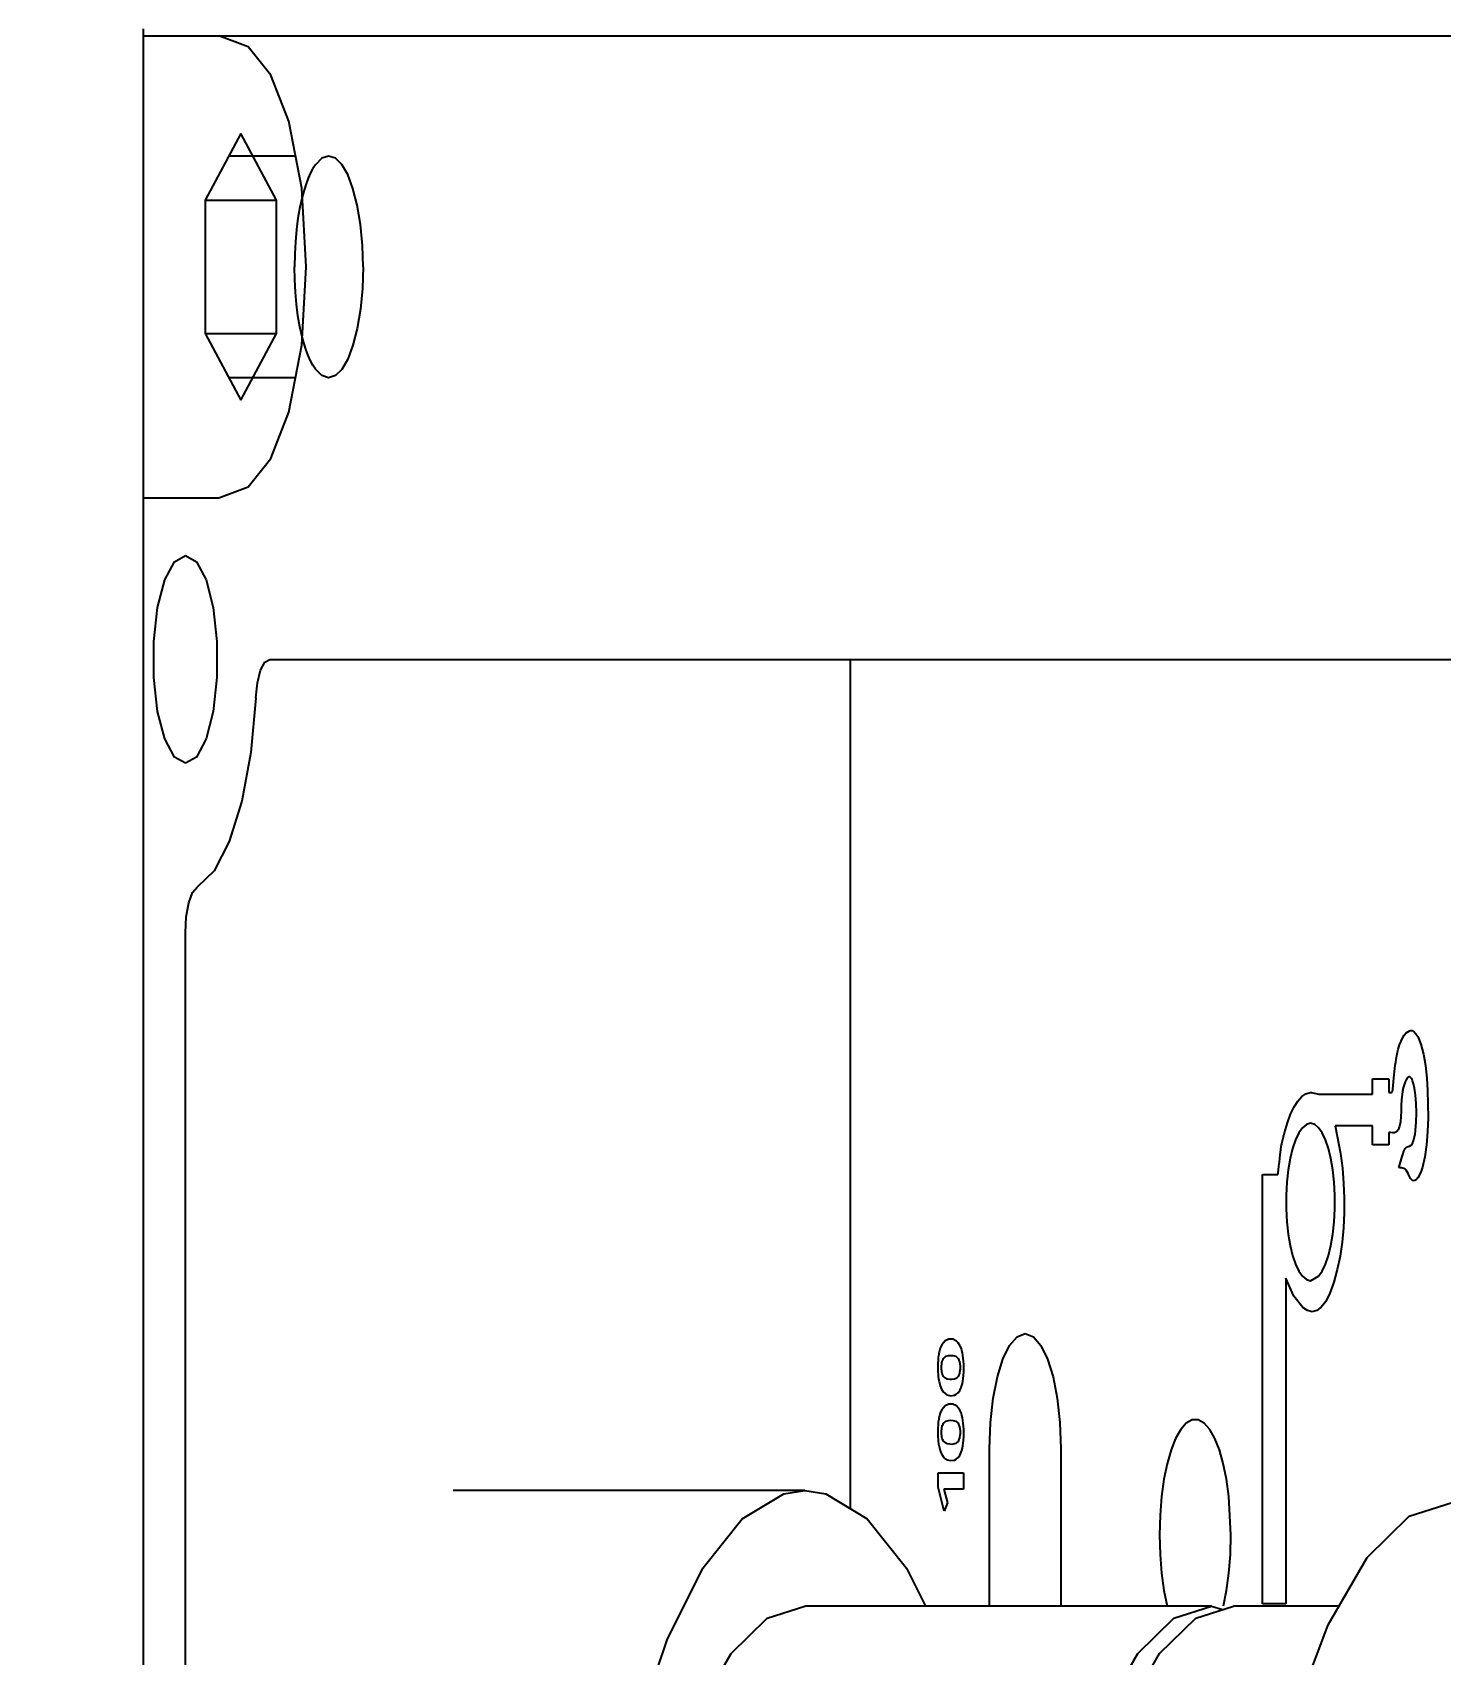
# Model space of a CAD drawing. Header units: millimetres. Extents: x 1084702 to 1166801, y 36632 to 124519.
# Drawn here: x 1098037.66 to 1098068.14, y 59166.46 to 59201.58 of the extents above; entities that cross this region are included whole.
import ezdxf

# ---------------------------------------------------------------- set-up
doc = ezdxf.new("R2010")
doc.units = ezdxf.units.MM
doc.header["$LTSCALE"] = 250
doc.linetypes.add('CENTER', pattern=[3, 2.5, -0.25, 0, -0.25])
doc.layers.get('0').update_dxf_attribs({"color": 255})
doc.styles.add('ROMANS', font='ROMANS.shx', dxfattribs={"height": 100})

# ---------------------------------------------------------------- blocks, each defined once
blk = doc.blocks.new('PK65002M m platform_top')
at = {"linetype": 'Continuous'}
for p, q in [((-9889.581, 2265.337), (-9889.581, 2170.024)), ((-9890.491, 2245.762), (-9890.491, 2189.595)), ((-9912.363, 2204.438), (-9913.177, 2204.178)), ((-9912.701, 2204.178), (-9912.939, 2204.254)), ((-9915.462, 2204.178), (-9913.177, 2204.178)), ((-9914.312, 2204.133), (-9913.809, 2204.133)), ((-9914.311, 2197.078), (-9914.312, 2204.133)), ((-9913.809, 2204.133), (-9913.808, 2194.831)), ((-9913.028, 2203.838), (-9913.079, 2203.464)), ((-9912.959, 2204.176), (-9913.028, 2203.838)), ((-9912.701, 2204.178), (-9903.898, 2204.178)), ((-9911.673, 2203.839), (-9911.742, 2204.177)), ((-9911.621, 2203.465), (-9911.673, 2203.839)), ((-9909.442, 2200.776), (-9909.442, 2204.178)), ((-9907.899, 2204.178), (-9907.899, 2200.776)), ((-9913.079, 2203.464), (-9913.111, 2203.061)), ((-9911.589, 2203.062), (-9911.621, 2203.465)), ((-9913.111, 2203.061), (-9913.123, 2202.635)), ((-9911.577, 2202.636), (-9911.589, 2203.062)), ((-9913.123, 2202.635), (-9913.079, 2201.805)), ((-9911.589, 2202.21), (-9911.577, 2202.636)), ((-9911.621, 2201.807), (-9911.589, 2202.21)), ((-9906.986, 2201.944), (-9906.915, 2202.12)), ((-9906.915, 2202.12), (-9906.787, 2201.605)), ((-9913.079, 2201.805), (-9913.027, 2201.432)), ((-9911.672, 2201.433), (-9911.621, 2201.807)), ((-9906.911, 2201.646), (-9906.986, 2201.944)), ((-9904.881, 2183.678), (-9904.881, 2202.065)), ((-9913.027, 2201.432), (-9912.958, 2201.094)), ((-9911.741, 2201.095), (-9911.672, 2201.433)), ((-9907.332, 2201.646), (-9906.911, 2201.646)), ((-9907.332, 2201.292), (-9907.332, 2201.646)), ((-9906.787, 2201.605), (-9906.787, 2201.292)), ((-9903.898, 2201.678), (-9896.29, 2201.678)), ((-9912.958, 2201.094), (-9912.874, 2200.797)), ((-9911.826, 2200.798), (-9911.741, 2201.095)), ((-9906.787, 2201.292), (-9907.332, 2201.292)), ((-9907.061, 2201.029), (-9907.138, 2201.017)), ((-9906.975, 2201.009), (-9907.061, 2201.029)), ((-9912.874, 2200.797), (-9912.775, 2200.548)), ((-9911.924, 2200.549), (-9911.826, 2200.798)), ((-9909.421, 2200.203), (-9909.442, 2200.776)), ((-9907.899, 2200.776), (-9907.919, 2200.203)), ((-9907.321, 2200.71), (-9907.329, 2200.651)), ((-9907.31, 2200.762), (-9907.321, 2200.71)), ((-9907.298, 2200.809), (-9907.31, 2200.762)), ((-9907.284, 2200.849), (-9907.298, 2200.809)), ((-9907.252, 2200.916), (-9907.284, 2200.849)), ((-9907.216, 2200.964), (-9907.252, 2200.916)), ((-9907.178, 2200.997), (-9907.216, 2200.964)), ((-9907.138, 2201.017), (-9907.178, 2200.997)), ((-9907.138, 2200.668), (-9907.084, 2200.676)), ((-9907.084, 2200.676), (-9907.036, 2200.675)), ((-9907.036, 2200.675), (-9906.982, 2200.668)), ((-9906.933, 2200.982), (-9906.975, 2201.009)), ((-9906.895, 2200.941), (-9906.933, 2200.982)), ((-9906.86, 2200.885), (-9906.895, 2200.941)), ((-9906.844, 2200.85), (-9906.86, 2200.885)), ((-9906.83, 2200.811), (-9906.844, 2200.85)), ((-9906.805, 2200.72), (-9906.83, 2200.811)), ((-9906.796, 2200.666), (-9906.805, 2200.72)), ((-9912.775, 2200.548), (-9912.665, 2200.352)), ((-9912.665, 2200.352), (-9912.545, 2200.215)), ((-9912.155, 2200.216), (-9912.035, 2200.352)), ((-9912.035, 2200.352), (-9911.924, 2200.549)), ((-9907.336, 2200.586), (-9907.34, 2200.514)), ((-9907.34, 2200.514), (-9907.34, 2200.355)), ((-9907.34, 2200.355), (-9907.336, 2200.282)), ((-9907.329, 2200.651), (-9907.336, 2200.586)), ((-9907.26, 2200.416), (-9907.259, 2200.455)), ((-9907.259, 2200.376), (-9907.26, 2200.416)), ((-9907.259, 2200.455), (-9907.258, 2200.473)), ((-9907.256, 2200.341), (-9907.259, 2200.376)), ((-9907.258, 2200.473), (-9907.256, 2200.49)), ((-9907.256, 2200.49), (-9907.251, 2200.521)), ((-9907.254, 2200.325), (-9907.256, 2200.341)), ((-9907.251, 2200.31), (-9907.254, 2200.325)), ((-9907.251, 2200.521), (-9907.244, 2200.549)), ((-9907.244, 2200.549), (-9907.236, 2200.573)), ((-9907.236, 2200.573), (-9907.227, 2200.594)), ((-9907.227, 2200.594), (-9907.216, 2200.611)), ((-9907.216, 2200.611), (-9907.192, 2200.639)), ((-9907.192, 2200.639), (-9907.166, 2200.657)), ((-9907.166, 2200.657), (-9907.138, 2200.668)), ((-9906.982, 2200.668), (-9906.927, 2200.638)), ((-9906.927, 2200.638), (-9906.903, 2200.61)), ((-9906.903, 2200.61), (-9906.883, 2200.572)), ((-9906.883, 2200.572), (-9906.878, 2200.56)), ((-9906.878, 2200.56), (-9906.875, 2200.548)), ((-9906.875, 2200.548), (-9906.868, 2200.52)), ((-9906.868, 2200.52), (-9906.863, 2200.489)), ((-9906.863, 2200.342), (-9906.868, 2200.311)), ((-9906.863, 2200.489), (-9906.86, 2200.455)), ((-9906.86, 2200.377), (-9906.863, 2200.342)), ((-9906.86, 2200.455), (-9906.859, 2200.436)), ((-9906.859, 2200.416), (-9906.86, 2200.377)), ((-9906.859, 2200.436), (-9906.859, 2200.416)), ((-9906.788, 2200.608), (-9906.796, 2200.666)), ((-9906.779, 2200.474), (-9906.788, 2200.608)), ((-9906.783, 2200.255), (-9906.779, 2200.324)), ((-9906.778, 2200.399), (-9906.779, 2200.474)), ((-9906.779, 2200.324), (-9906.778, 2200.399)), ((-9912.545, 2200.215), (-9912.416, 2200.144)), ((-9912.416, 2200.144), (-9912.283, 2200.144)), ((-9912.283, 2200.144), (-9912.155, 2200.216)), ((-9909.363, 2199.678), (-9909.421, 2200.203)), ((-9907.919, 2200.203), (-9907.977, 2199.678)), ((-9907.336, 2200.282), (-9907.33, 2200.215)), ((-9907.33, 2200.215), (-9907.312, 2200.101)), ((-9907.312, 2200.101), (-9907.301, 2200.052)), ((-9907.301, 2200.052), (-9907.288, 2200.008)), ((-9907.288, 2200.008), (-9907.257, 2199.936)), ((-9907.244, 2200.283), (-9907.251, 2200.31)), ((-9907.236, 2200.259), (-9907.244, 2200.283)), ((-9907.227, 2200.238), (-9907.236, 2200.259)), ((-9907.216, 2200.22), (-9907.227, 2200.238)), ((-9907.166, 2200.174), (-9907.216, 2200.22)), ((-9907.111, 2200.158), (-9907.166, 2200.174)), ((-9907.061, 2200.156), (-9907.111, 2200.158)), ((-9907.01, 2200.158), (-9907.061, 2200.156)), ((-9906.954, 2200.175), (-9907.01, 2200.158)), ((-9906.927, 2200.193), (-9906.954, 2200.175)), ((-9906.903, 2200.221), (-9906.927, 2200.193)), ((-9906.892, 2200.239), (-9906.903, 2200.221)), ((-9906.883, 2200.26), (-9906.892, 2200.239)), ((-9906.875, 2200.284), (-9906.883, 2200.26)), ((-9906.871, 2200.297), (-9906.875, 2200.284)), ((-9906.868, 2200.311), (-9906.871, 2200.297)), ((-9906.863, 2199.929), (-9906.832, 2199.997)), ((-9906.832, 2199.997), (-9906.807, 2200.084)), ((-9906.807, 2200.084), (-9906.802, 2200.109)), ((-9906.802, 2200.109), (-9906.797, 2200.136)), ((-9906.797, 2200.136), (-9906.789, 2200.193)), ((-9906.789, 2200.193), (-9906.783, 2200.255)), ((-9909.272, 2199.214), (-9909.363, 2199.678)), ((-9907.977, 2199.678), (-9908.068, 2199.214)), ((-9907.257, 2199.936), (-9907.222, 2199.882)), ((-9907.222, 2199.882), (-9907.183, 2199.844)), ((-9907.183, 2199.844), (-9907.102, 2199.806)), ((-9907.061, 2199.625), (-9907.138, 2199.612)), ((-9907.102, 2199.806), (-9907.02, 2199.806)), ((-9906.975, 2199.605), (-9907.061, 2199.625)), ((-9907.02, 2199.806), (-9906.938, 2199.842)), ((-9906.938, 2199.842), (-9906.863, 2199.929)), ((-9907.321, 2199.305), (-9907.329, 2199.247)), ((-9907.31, 2199.358), (-9907.321, 2199.305)), ((-9907.298, 2199.404), (-9907.31, 2199.358)), ((-9907.284, 2199.445), (-9907.298, 2199.404)), ((-9907.252, 2199.511), (-9907.284, 2199.445)), ((-9907.216, 2199.559), (-9907.252, 2199.511)), ((-9907.178, 2199.592), (-9907.216, 2199.559)), ((-9907.138, 2199.612), (-9907.178, 2199.592)), ((-9907.138, 2199.264), (-9907.084, 2199.271)), ((-9907.084, 2199.271), (-9907.036, 2199.271)), ((-9907.036, 2199.271), (-9906.982, 2199.263)), ((-9906.934, 2199.577), (-9906.975, 2199.605)), ((-9906.895, 2199.536), (-9906.934, 2199.577)), ((-9906.86, 2199.48), (-9906.895, 2199.536)), ((-9906.844, 2199.446), (-9906.86, 2199.48)), ((-9906.83, 2199.407), (-9906.844, 2199.446)), ((-9906.805, 2199.315), (-9906.83, 2199.407)), ((-9906.796, 2199.262), (-9906.805, 2199.315)), ((-9909.153, 2198.828), (-9909.272, 2199.214)), ((-9908.068, 2199.214), (-9908.188, 2198.828)), ((-9907.336, 2199.182), (-9907.34, 2199.109)), ((-9907.34, 2199.109), (-9907.34, 2198.95)), ((-9907.34, 2198.95), (-9907.336, 2198.877)), ((-9907.329, 2199.247), (-9907.336, 2199.182)), ((-9907.26, 2199.011), (-9907.259, 2199.05)), ((-9907.259, 2198.972), (-9907.26, 2199.011)), ((-9907.259, 2199.05), (-9907.258, 2199.068)), ((-9907.256, 2198.937), (-9907.259, 2198.972)), ((-9907.258, 2199.068), (-9907.256, 2199.086)), ((-9907.256, 2199.086), (-9907.251, 2199.117)), ((-9907.254, 2198.921), (-9907.256, 2198.937)), ((-9907.251, 2198.906), (-9907.254, 2198.921)), ((-9907.251, 2199.117), (-9907.244, 2199.144)), ((-9907.244, 2199.144), (-9907.236, 2199.168)), ((-9907.236, 2199.168), (-9907.227, 2199.189)), ((-9907.227, 2199.189), (-9907.216, 2199.207)), ((-9907.216, 2199.207), (-9907.193, 2199.234)), ((-9907.193, 2199.234), (-9907.166, 2199.253)), ((-9907.166, 2199.253), (-9907.138, 2199.264)), ((-9906.982, 2199.263), (-9906.927, 2199.233)), ((-9906.927, 2199.233), (-9906.903, 2199.206)), ((-9906.903, 2199.206), (-9906.883, 2199.167)), ((-9906.883, 2199.167), (-9906.878, 2199.156)), ((-9906.878, 2199.156), (-9906.875, 2199.143)), ((-9906.875, 2199.143), (-9906.868, 2199.116)), ((-9906.868, 2199.116), (-9906.863, 2199.085)), ((-9906.863, 2198.937), (-9906.868, 2198.906)), ((-9906.863, 2199.085), (-9906.86, 2199.05)), ((-9906.86, 2198.972), (-9906.863, 2198.937)), ((-9906.86, 2199.05), (-9906.859, 2199.031)), ((-9906.859, 2199.011), (-9906.86, 2198.972)), ((-9906.859, 2199.031), (-9906.859, 2199.011)), ((-9906.788, 2199.203), (-9906.796, 2199.262)), ((-9906.779, 2199.07), (-9906.788, 2199.203)), ((-9906.783, 2198.851), (-9906.779, 2198.919)), ((-9906.778, 2198.995), (-9906.779, 2199.07)), ((-9906.779, 2198.919), (-9906.778, 2198.995)), ((-9909.01, 2198.533), (-9909.153, 2198.828)), ((-9908.188, 2198.828), (-9908.331, 2198.533)), ((-9907.336, 2198.877), (-9907.33, 2198.811)), ((-9907.33, 2198.811), (-9907.312, 2198.696)), ((-9907.312, 2198.696), (-9907.301, 2198.647)), ((-9907.301, 2198.647), (-9907.288, 2198.604)), ((-9907.288, 2198.604), (-9907.257, 2198.532)), ((-9907.244, 2198.878), (-9907.251, 2198.906)), ((-9907.236, 2198.854), (-9907.244, 2198.878)), ((-9907.227, 2198.833), (-9907.236, 2198.854)), ((-9907.216, 2198.815), (-9907.227, 2198.833)), ((-9907.166, 2198.77), (-9907.216, 2198.815)), ((-9907.111, 2198.753), (-9907.166, 2198.77)), ((-9907.061, 2198.751), (-9907.111, 2198.753)), ((-9907.01, 2198.753), (-9907.061, 2198.751)), ((-9906.954, 2198.77), (-9907.01, 2198.753)), ((-9906.927, 2198.789), (-9906.954, 2198.77)), ((-9906.903, 2198.817), (-9906.927, 2198.789)), ((-9906.892, 2198.834), (-9906.903, 2198.817)), ((-9906.883, 2198.855), (-9906.892, 2198.834)), ((-9906.875, 2198.879), (-9906.883, 2198.855)), ((-9906.871, 2198.892), (-9906.875, 2198.879)), ((-9906.868, 2198.906), (-9906.871, 2198.892)), ((-9906.863, 2198.524), (-9906.832, 2198.592)), ((-9906.832, 2198.592), (-9906.807, 2198.68)), ((-9906.807, 2198.68), (-9906.802, 2198.705)), ((-9906.802, 2198.705), (-9906.797, 2198.731)), ((-9906.797, 2198.731), (-9906.789, 2198.788)), ((-9906.789, 2198.788), (-9906.783, 2198.851)), ((-9908.847, 2198.345), (-9909.01, 2198.533)), ((-9908.67, 2198.279), (-9908.847, 2198.345)), ((-9908.493, 2198.345), (-9908.67, 2198.279)), ((-9908.331, 2198.533), (-9908.493, 2198.345)), ((-9907.257, 2198.532), (-9907.222, 2198.477)), ((-9907.222, 2198.477), (-9907.183, 2198.439)), ((-9907.183, 2198.439), (-9907.102, 2198.401)), ((-9907.102, 2198.401), (-9907.02, 2198.401)), ((-9907.02, 2198.401), (-9906.938, 2198.437)), ((-9906.938, 2198.437), (-9906.863, 2198.524)), ((-9915.266, 2197.403), (-9915.175, 2197.582)), ((-9915.175, 2197.582), (-9915.079, 2197.706)), ((-9915.079, 2197.706), (-9914.979, 2197.779)), ((-9914.979, 2197.779), (-9914.878, 2197.803)), ((-9914.878, 2197.803), (-9914.777, 2197.78)), ((-9914.777, 2197.78), (-9914.676, 2197.715)), ((-9914.676, 2197.715), (-9914.483, 2197.466)), ((-9915.425, 2196.892), (-9915.351, 2197.167)), ((-9915.351, 2197.167), (-9915.266, 2197.403)), ((-9914.483, 2197.466), (-9914.311, 2197.078)), ((-9915.484, 2196.602), (-9915.425, 2196.892)), ((-9915.1, 2196.924), (-9915.171, 2196.771)), ((-9915.021, 2197.037), (-9915.1, 2196.924)), ((-9914.846, 2197.134), (-9915.021, 2197.037)), ((-9914.756, 2197.109), (-9914.846, 2197.134)), ((-9914.671, 2197.037), (-9914.756, 2197.109)), ((-9914.592, 2196.924), (-9914.671, 2197.037)), ((-9914.521, 2196.771), (-9914.592, 2196.924)), ((-9915.528, 2196.298), (-9915.484, 2196.602)), ((-9915.233, 2196.584), (-9915.286, 2196.367)), ((-9915.171, 2196.771), (-9915.233, 2196.584)), ((-9914.459, 2196.584), (-9914.521, 2196.771)), ((-9914.406, 2196.367), (-9914.459, 2196.584)), ((-9915.558, 2195.985), (-9915.528, 2196.298)), ((-9915.327, 2196.124), (-9915.356, 2195.859)), ((-9915.286, 2196.367), (-9915.327, 2196.124)), ((-9914.365, 2196.124), (-9914.406, 2196.367)), ((-9914.336, 2195.859), (-9914.365, 2196.124)), ((-9915.573, 2195.665), (-9915.558, 2195.985)), ((-9915.356, 2195.859), (-9915.371, 2195.575)), ((-9914.321, 2195.575), (-9914.336, 2195.859)), ((-9915.574, 2195.342), (-9915.573, 2195.665)), ((-9915.371, 2195.575), (-9915.371, 2195.281)), ((-9914.321, 2195.281), (-9914.321, 2195.575)), ((-9915.562, 2195.018), (-9915.574, 2195.342)), ((-9915.371, 2195.281), (-9915.356, 2194.998)), ((-9914.336, 2194.998), (-9914.321, 2195.281)), ((-9917.268, 2194.674), (-9917.239, 2194.761)), ((-9917.239, 2194.761), (-9917.206, 2194.839)), ((-9917.206, 2194.839), (-9917.17, 2194.904)), ((-9917.17, 2194.904), (-9917.132, 2194.95)), ((-9917.132, 2194.95), (-9917.093, 2194.972)), ((-9917.093, 2194.972), (-9917.053, 2194.965)), ((-9917.053, 2194.965), (-9917.013, 2194.922)), ((-9917.013, 2194.922), (-9916.993, 2194.887)), ((-9916.993, 2194.887), (-9916.975, 2194.849)), ((-9916.975, 2194.849), (-9916.958, 2194.81)), ((-9916.958, 2194.81), (-9916.939, 2194.773)), ((-9916.939, 2194.773), (-9916.918, 2194.742)), ((-9916.918, 2194.742), (-9916.893, 2194.718)), ((-9916.893, 2194.718), (-9916.867, 2194.703)), ((-9916.867, 2194.703), (-9916.84, 2194.693)), ((-9915.536, 2194.697), (-9915.562, 2195.018)), ((-9915.356, 2194.998), (-9915.327, 2194.732)), ((-9915.327, 2194.732), (-9915.286, 2194.489)), ((-9914.406, 2194.489), (-9914.365, 2194.732)), ((-9914.365, 2194.732), (-9914.336, 2194.998)), ((-9914.154, 2194.732), (-9914.163, 2194.651)), ((-9914.145, 2194.794), (-9914.154, 2194.732)), ((-9914.136, 2194.83), (-9914.145, 2194.794)), ((-9913.808, 2194.831), (-9914.136, 2194.83)), ((-9917.358, 2194.191), (-9917.322, 2194.452)), ((-9917.322, 2194.452), (-9917.268, 2194.674)), ((-9916.842, 2194.396), (-9916.866, 2194.33)), ((-9916.819, 2194.467), (-9916.842, 2194.396)), ((-9916.84, 2194.693), (-9916.812, 2194.688)), ((-9916.777, 2194.613), (-9916.819, 2194.467)), ((-9916.812, 2194.688), (-9916.784, 2194.685)), ((-9916.784, 2194.685), (-9916.756, 2194.682)), ((-9916.756, 2194.682), (-9916.777, 2194.613)), ((-9915.497, 2194.381), (-9915.536, 2194.697)), ((-9915.38, 2193.781), (-9915.497, 2194.381)), ((-9915.286, 2194.489), (-9915.233, 2194.272)), ((-9914.459, 2194.272), (-9914.406, 2194.489)), ((-9914.193, 2194.353), (-9914.203, 2194.29)), ((-9914.187, 2194.405), (-9914.193, 2194.353)), ((-9914.179, 2194.478), (-9914.187, 2194.405)), ((-9914.172, 2194.564), (-9914.179, 2194.478)), ((-9914.163, 2194.651), (-9914.172, 2194.564)), ((-9917.38, 2193.905), (-9917.358, 2194.191)), ((-9917.093, 2194.04), (-9917.109, 2193.965)), ((-9917.075, 2194.105), (-9917.093, 2194.04)), ((-9917.052, 2194.158), (-9917.075, 2194.105)), ((-9917.021, 2194.2), (-9917.052, 2194.158)), ((-9916.988, 2194.22), (-9917.021, 2194.2)), ((-9916.956, 2194.229), (-9916.988, 2194.22)), ((-9916.924, 2194.242), (-9916.956, 2194.229)), ((-9916.909, 2194.254), (-9916.924, 2194.242)), ((-9916.894, 2194.273), (-9916.909, 2194.254)), ((-9916.879, 2194.298), (-9916.894, 2194.273)), ((-9916.866, 2194.33), (-9916.879, 2194.298)), ((-9916.54, 2194.193), (-9916.189, 2194.193)), ((-9916.54, 2193.92), (-9916.54, 2194.193)), ((-9916.189, 2194.193), (-9916.189, 2193.78)), ((-9915.233, 2194.272), (-9915.171, 2194.085)), ((-9915.171, 2194.085), (-9915.1, 2193.933)), ((-9914.592, 2193.933), (-9914.521, 2194.085)), ((-9914.521, 2194.085), (-9914.459, 2194.272)), ((-9914.251, 2194.042), (-9914.265, 2193.985)), ((-9914.238, 2194.102), (-9914.251, 2194.042)), ((-9914.226, 2194.164), (-9914.238, 2194.102)), ((-9914.214, 2194.227), (-9914.226, 2194.164)), ((-9914.203, 2194.29), (-9914.214, 2194.227)), ((-9917.389, 2193.605), (-9917.38, 2193.905)), ((-9917.136, 2193.696), (-9917.14, 2193.496)), ((-9917.121, 2193.882), (-9917.136, 2193.696)), ((-9917.109, 2193.965), (-9917.121, 2193.882)), ((-9916.801, 2193.579), (-9916.79, 2193.691)), ((-9916.79, 2193.691), (-9916.771, 2193.789)), ((-9916.771, 2193.789), (-9916.758, 2193.831)), ((-9916.758, 2193.831), (-9916.742, 2193.866)), ((-9916.742, 2193.866), (-9916.724, 2193.892)), ((-9916.724, 2193.892), (-9916.704, 2193.91)), ((-9916.704, 2193.91), (-9916.662, 2193.928)), ((-9916.662, 2193.928), (-9916.619, 2193.93)), ((-9916.619, 2193.93), (-9916.577, 2193.924)), ((-9916.577, 2193.924), (-9916.54, 2193.92)), ((-9916.189, 2193.78), (-9915.38, 2193.781)), ((-9915.1, 2193.933), (-9915.021, 2193.819)), ((-9915.021, 2193.819), (-9914.936, 2193.748)), ((-9914.936, 2193.748), (-9914.846, 2193.723)), ((-9914.846, 2193.723), (-9914.756, 2193.748)), ((-9914.756, 2193.748), (-9914.671, 2193.819)), ((-9914.671, 2193.819), (-9914.592, 2193.933)), ((-9914.345, 2193.714), (-9914.415, 2193.526)), ((-9914.279, 2193.93), (-9914.345, 2193.714)), ((-9914.265, 2193.985), (-9914.279, 2193.93)), ((-9917.387, 2193.303), (-9917.389, 2193.605)), ((-9917.377, 2193.012), (-9917.387, 2193.303)), ((-9917.14, 2193.496), (-9917.134, 2193.298)), ((-9917.134, 2193.298), (-9917.12, 2193.115)), ((-9916.818, 2193.218), (-9916.811, 2193.338)), ((-9916.811, 2193.338), (-9916.807, 2193.46)), ((-9916.807, 2193.46), (-9916.801, 2193.579)), ((-9914.491, 2193.369), (-9914.571, 2193.242)), ((-9914.415, 2193.526), (-9914.491, 2193.369)), ((-9917.36, 2192.744), (-9917.377, 2193.012)), ((-9917.12, 2193.115), (-9917.097, 2192.96)), ((-9917.097, 2192.96), (-9917.077, 2192.871)), ((-9916.872, 2192.889), (-9916.854, 2192.959)), ((-9916.854, 2192.959), (-9916.839, 2193.038)), ((-9916.839, 2193.038), (-9916.818, 2193.218)), ((-9916.631, 2192.98), (-9916.637, 2192.913)), ((-9916.627, 2193.004), (-9916.631, 2192.98)), ((-9916.623, 2193.022), (-9916.627, 2193.004)), ((-9916.617, 2193.036), (-9916.623, 2193.022)), ((-9916.614, 2193.041), (-9916.617, 2193.036)), ((-9916.611, 2193.045), (-9916.614, 2193.041)), ((-9916.604, 2193.051), (-9916.611, 2193.045)), ((-9916.595, 2193.055), (-9916.604, 2193.051)), ((-9916.572, 2193.057), (-9916.595, 2193.055)), ((-9916.54, 2193.056), (-9916.572, 2193.057)), ((-9916.54, 2192.758), (-9916.54, 2193.056)), ((-9915.047, 2193.096), (-9916.189, 2193.095)), ((-9916.189, 2193.095), (-9916.189, 2192.758)), ((-9915.017, 2193.094), (-9915.047, 2193.096)), ((-9914.987, 2193.087), (-9915.017, 2193.094)), ((-9914.958, 2193.079), (-9914.987, 2193.087)), ((-9914.928, 2193.07), (-9914.958, 2193.079)), ((-9914.899, 2193.063), (-9914.928, 2193.07)), ((-9914.869, 2193.058), (-9914.899, 2193.063)), ((-9914.839, 2193.059), (-9914.869, 2193.058)), ((-9914.746, 2193.086), (-9914.839, 2193.059)), ((-9914.656, 2193.147), (-9914.746, 2193.086)), ((-9914.571, 2193.242), (-9914.656, 2193.147)), ((-9917.332, 2192.475), (-9917.36, 2192.744)), ((-9917.077, 2192.871), (-9917.055, 2192.804)), ((-9917.055, 2192.804), (-9917.043, 2192.778)), ((-9917.043, 2192.778), (-9917.032, 2192.757)), ((-9917.032, 2192.757), (-9917.008, 2192.729)), ((-9917.008, 2192.729), (-9916.996, 2192.721)), ((-9916.996, 2192.721), (-9916.984, 2192.718)), ((-9916.984, 2192.718), (-9916.96, 2192.724)), ((-9916.96, 2192.724), (-9916.936, 2192.746)), ((-9916.936, 2192.746), (-9916.913, 2192.781)), ((-9916.913, 2192.781), (-9916.892, 2192.829)), ((-9916.892, 2192.829), (-9916.872, 2192.889)), ((-9916.662, 2192.605), (-9916.671, 2192.536)), ((-9916.655, 2192.675), (-9916.662, 2192.605)), ((-9916.649, 2192.745), (-9916.655, 2192.675)), ((-9916.644, 2192.817), (-9916.649, 2192.745)), ((-9916.637, 2192.913), (-9916.644, 2192.817)), ((-9916.189, 2192.758), (-9916.54, 2192.758)), ((-9917.289, 2192.226), (-9917.332, 2192.475)), ((-9916.699, 2192.336), (-9916.72, 2192.222)), ((-9916.689, 2192.401), (-9916.699, 2192.336)), ((-9916.679, 2192.468), (-9916.689, 2192.401)), ((-9916.671, 2192.536), (-9916.679, 2192.468)), ((-9917.233, 2192.012), (-9917.289, 2192.226)), ((-9917.166, 2191.846), (-9917.233, 2192.012)), ((-9916.805, 2191.947), (-9916.839, 2191.877)), ((-9916.774, 2192.027), (-9916.805, 2191.947)), ((-9916.745, 2192.119), (-9916.774, 2192.027)), ((-9916.72, 2192.222), (-9916.745, 2192.119)), ((-9917.129, 2191.785), (-9917.166, 2191.846)), ((-9917.089, 2191.741), (-9917.129, 2191.785)), ((-9917.048, 2191.716), (-9917.089, 2191.741)), ((-9917.004, 2191.711), (-9917.048, 2191.716)), ((-9916.913, 2191.768), (-9917.004, 2191.711)), ((-9916.875, 2191.817), (-9916.913, 2191.768)), ((-9916.839, 2191.877), (-9916.875, 2191.817)), ((-9892.319, 2183.678), (-9961.9, 2183.678)), ((-9889.581, 2180.178), (-9891.217, 2180.178)), ((-9891.692, 2178.065), (-9892.465, 2176.622)), ((-9890.92, 2176.622), (-9891.692, 2178.065)), ((-9892.874, 2177.578), (-9891.432, 2177.578)), ((-9890.92, 2176.622), (-9892.465, 2176.622)), ((-9892.465, 2176.622), (-9892.465, 2173.735)), ((-9890.92, 2173.735), (-9890.92, 2176.622)), ((-9890.92, 2173.735), (-9892.465, 2173.735)), ((-9892.465, 2173.735), (-9891.692, 2172.292)), ((-9891.692, 2172.292), (-9890.92, 2173.735)), ((-9892.874, 2172.778), (-9891.432, 2172.778)), ((-9889.581, 2170.178), (-9971.561, 2170.178))]:
    blk.add_line(p, q, dxfattribs=at)
for points in [[(-9913.065, 2217.678), (-9913.159, 2214.606), (-9913.436, 2211.651), (-9913.885, 2208.928), (-9914.491, 2206.542), (-9915.228, 2204.583)], [(-9908.53, 2217.678), (-9908.61, 2215.045), (-9908.847, 2212.512), (-9909.233, 2210.178), (-9909.752, 2208.133), (-9910.384, 2206.454), (-9911.105, 2205.206), (-9911.888, 2204.438), (-9912.701, 2204.178)], [(-9909.005, 2217.678), (-9909.085, 2215.045), (-9909.323, 2212.512), (-9909.708, 2210.178), (-9910.227, 2208.133), (-9910.859, 2206.454), (-9911.58, 2205.206), (-9912.363, 2204.438)], [(-9898.954, 2217.678), (-9899.038, 2214.738), (-9899.288, 2211.899), (-9899.695, 2209.256), (-9900.245, 2206.899), (-9900.919, 2204.91), (-9901.695, 2203.356), (-9902.545, 2202.289), (-9903.442, 2201.747), (-9903.898, 2201.679)], [(-9899.727, 2217.678), (-9899.807, 2215.045), (-9900.044, 2212.512), (-9900.43, 2210.178), (-9900.949, 2208.133), (-9901.581, 2206.454), (-9902.302, 2205.206), (-9903.085, 2204.438), (-9903.898, 2204.178)], [(-9915.228, 2204.583), (-9916.07, 2203.127), (-9916.983, 2202.231), (-9917.932, 2201.928)], [(-9903.898, 2201.679), (-9904.355, 2201.747), (-9905.251, 2202.289), (-9906.102, 2203.356), (-9906.513, 2204.178)], [(-9890.491, 2189.595), (-9890.509, 2189.251), (-9890.564, 2188.949), (-9890.647, 2188.726), (-9890.748, 2188.609)], [(-9892.014, 2184.512), (-9891.905, 2185.691), (-9891.71, 2186.751), (-9891.44, 2187.623), (-9891.112, 2188.256), (-9890.748, 2188.609)], [(-9890.491, 2181.428), (-9890.728, 2181.564), (-9890.938, 2181.955), (-9891.093, 2182.553), (-9891.175, 2183.288), (-9891.175, 2184.069), (-9891.093, 2184.803), (-9890.938, 2185.402), (-9890.728, 2185.793), (-9890.491, 2185.928)], [(-9890.491, 2185.928), (-9890.253, 2185.793), (-9890.044, 2185.402), (-9889.889, 2184.803), (-9889.806, 2184.069)], [(-9892.014, 2184.512), (-9892.05, 2184.183), (-9892.119, 2183.915), (-9892.213, 2183.739), (-9892.319, 2183.678)], [(-9889.806, 2184.069), (-9889.806, 2183.288), (-9889.889, 2182.553), (-9890.044, 2181.955), (-9890.253, 2181.564), (-9890.491, 2181.428)], [(-9891.217, 2180.178), (-9891.853, 2179.945), (-9892.344, 2179.328), (-9892.731, 2178.326), (-9893.008, 2176.875), (-9893.107, 2175.178)], [(-9894.336, 2175.178), (-9894.322, 2175.645), (-9894.28, 2176.093), (-9894.211, 2176.514), (-9894.119, 2176.876), (-9894.005, 2177.177), (-9893.877, 2177.397), (-9893.738, 2177.533), (-9893.592, 2177.578), (-9893.448, 2177.531), (-9893.307, 2177.391)], [(-9893.307, 2177.391), (-9893.253, 2177.309), (-9893.201, 2177.214), (-9893.15, 2177.1), (-9893.104, 2176.979), (-9893.061, 2176.846), (-9893.019, 2176.693)], [(-9893.019, 2176.693), (-9892.97, 2176.476), (-9892.928, 2176.235), (-9892.896, 2175.988), (-9892.872, 2175.723), (-9892.858, 2175.451), (-9892.853, 2175.178)], [(-9894.336, 2175.178), (-9894.322, 2174.712), (-9894.28, 2174.264), (-9894.211, 2173.843), (-9894.119, 2173.481), (-9894.005, 2173.179), (-9893.877, 2172.96), (-9893.738, 2172.824), (-9893.592, 2172.778), (-9893.448, 2172.826), (-9893.307, 2172.966)], [(-9893.107, 2175.178), (-9893.008, 2173.474), (-9892.729, 2172.024), (-9892.342, 2171.026), (-9891.852, 2170.411), (-9891.217, 2170.178)], [(-9893.019, 2173.666), (-9892.97, 2173.883), (-9892.928, 2174.123), (-9892.896, 2174.37), (-9892.872, 2174.635), (-9892.858, 2174.899), (-9892.853, 2175.178)], [(-9893.307, 2172.966), (-9893.253, 2173.048), (-9893.201, 2173.143), (-9893.15, 2173.257), (-9893.104, 2173.378), (-9893.059, 2173.517), (-9893.019, 2173.666)]]:
    blk.add_lwpolyline(points, dxfattribs=at)
blk = doc.blocks.new('1-deck_B4_1')
at = {"linetype": 'CENTER', "rotation": 180}
blk.add_blockref('PK65002M m platform_top', (70387.468, 26963.109), dxfattribs=at)
at = {"insert": (80021.204, 25083.783), "char_height": 100, "width": 821.25223, "attachment_point": 1, "style": 'ROMANS'}
blk.add_mtext('Locker\\PHydraulic', dxfattribs=at)

msp = doc.modelspace()

# ---------------------------------------------------------------- block references
msp.add_blockref('1-deck_B4_1', (1017763.013, 34408.576))

doc.saveas('drawing.dxf')
